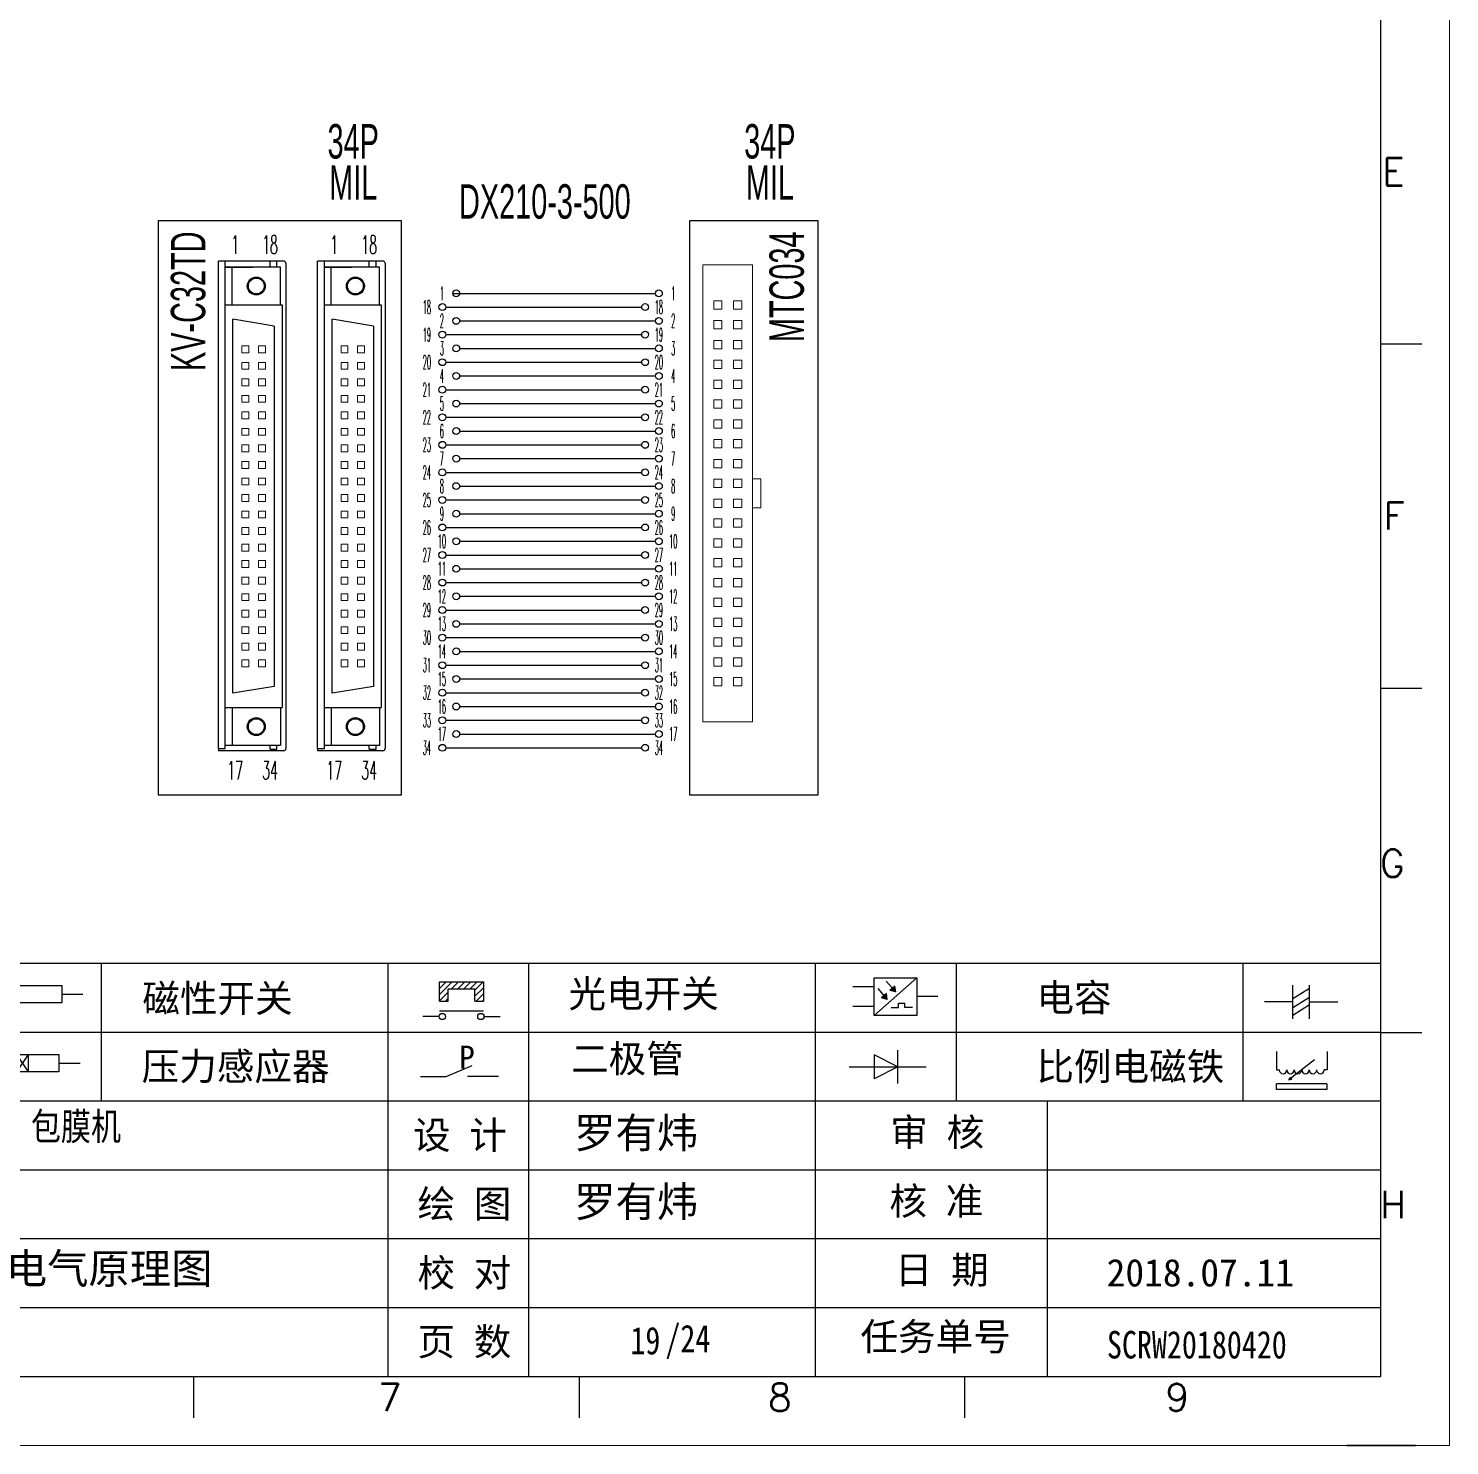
# Model space of a CAD drawing. Extents: x 49673 to 52330, y -5620 to -4375.
# Drawn here: x 50541.2 to 50644.4, y -5366.4 to -5263.5 of the extents above; entities that cross this region are included whole.
import ezdxf
from ezdxf.enums import TextEntityAlignment as Align

# ---------------------------------------------------------------- set-up
doc = ezdxf.new("R2010")
doc.units = 0
doc.header["$MEASUREMENT"] = 0
doc.layers.add('AE_BOR', color=1, linetype='Continuous')
doc.layers.add('Z_OM_GAIKEI', color=7, linetype='Continuous')
doc.layers.add('Dimension', color=3, linetype='Continuous', lineweight=13)
doc.styles.get("Standard").update_dxf_attribs({"font": 'txt.shx'})
doc.styles.add('WD', font='simplex.shx', dxfattribs={"bigfont": 'gbcbig.shx'})
doc.styles.add('样式 8', font='arial.ttf')
doc.styles.add('楷体', font='STFANGSO.TTF', dxfattribs={"width": 0.8})
doc.styles.add('汉字', font='')
doc.styles.get('汉字').set_extended_font_data('新宋体')

# ---------------------------------------------------------------- blocks, each defined once
blk = doc.blocks.new('磁性开关')
at = {"linetype": 'ByBlock'}
h = blk.add_hatch(dxfattribs=at)
h.set_pattern_fill('ANSI31', color=256, scale=0.1, style=0)
h.set_pattern_definition([(45, (0, 0), (-0.224506403, 0.224506403), [])])
h.paths.add_polyline_path([(-1910.88, -776.69), (-1910.88, -775.29), (-1907.69, -775.29), (-1907.69, -776.69), (-1908.31, -776.69), (-1908.31, -775.79), (-1910.25, -775.79), (-1910.25, -776.69)])
for p, q in [((-1910.88, -776.69), (-1910.88, -775.29)), ((-1910.88, -775.29), (-1907.69, -775.29)), ((-1910.25, -776.69), (-1910.25, -775.79)), ((-1910.25, -775.79), (-1908.31, -775.79)), ((-1908.31, -776.69), (-1908.31, -775.79)), ((-1907.69, -775.29), (-1907.69, -776.69)), ((-1910.88, -776.69), (-1910.25, -776.69)), ((-1908.31, -776.69), (-1907.69, -776.69)), ((-1910.91, -777.81), (-1912.09, -777.81)), ((-1910.88, -777.39), (-1907.69, -777.39)), ((-1907.66, -777.81), (-1906.48, -777.81))]:
    blk.add_line(p, q, dxfattribs=at)
for centre in [(-1910.68, -777.81), (-1907.88, -777.81)]:
    blk.add_circle(centre, 0.225, dxfattribs=at)
blk = doc.blocks.new('光电开关')
at = {"linetype": 'ByBlock'}
h = blk.add_hatch(dxfattribs=at)
h.set_pattern_fill('ANSI31', color=256, scale=0.01, style=0)
h.set_pattern_definition([(45, (0.172267, 0), (-0.0224506403, 0.0224506403), [])])
h.paths.add_polyline_path([(-1882.44, -776.34), (-1882.5, -775.91), (-1882.68, -776.07)])
h.paths.add_polyline_path([(-1882.86, -776.23), (-1882.44, -776.34), (-1882.68, -776.07)])
h.paths.add_polyline_path([(-1883.05, -776.88), (-1883.11, -776.45), (-1883.29, -776.61)])
h.paths.add_polyline_path([(-1883.47, -776.77), (-1883.05, -776.88), (-1883.29, -776.61)])
for p, q in [((-1884.01, -775.96), (-1885.56, -775.96)), ((-1880.91, -775.3), (-1884.01, -778.05)), ((-1883.75, -776.09), (-1883.05, -776.88)), ((-1883.14, -775.55), (-1882.44, -776.34)), ((-1882.5, -775.91), (-1882.86, -776.23)), ((-1882.44, -776.34), (-1882.5, -775.91)), ((-1883.11, -776.45), (-1883.47, -776.77)), ((-1883.05, -776.88), (-1883.47, -776.77)), ((-1883.05, -776.88), (-1883.11, -776.45)), ((-1882.44, -776.34), (-1882.86, -776.23)), ((-1882.23, -777.47), (-1882.23, -777.14)), ((-1882.23, -777.14), (-1881.78, -777.14)), ((-1881.78, -777.47), (-1881.78, -777.14)), ((-1879.37, -776.67), (-1880.91, -776.67)), ((-1884.01, -777.39), (-1885.56, -777.39)), ((-1882.78, -777.47), (-1882.23, -777.47)), ((-1881.23, -777.47), (-1881.78, -777.47))]:
    blk.add_line(p, q, dxfattribs=at)
blk.add_lwpolyline([(-1884.01, -775.3), (-1880.91, -775.3), (-1880.91, -778.05), (-1884.01, -778.05)], close=True, dxfattribs=at)
blk = doc.blocks.new('电磁阀线圈')
at = {"linetype": 'ByBlock'}
for p, q in [((-1854.61, -796.54), (-1856.17, -796.54)), ((-1854.61, -795.92), (-1853.75, -797.16)), ((-1853.75, -795.92), (-1854.61, -797.16)), ((-1853.75, -795.92), (-1853.75, -797.16)), ((-1851.53, -796.54), (-1849.97, -796.54))]:
    blk.add_line(p, q, dxfattribs=at)
blk.add_lwpolyline([(-1854.61, -795.92), (-1851.53, -795.92), (-1851.53, -797.16), (-1854.61, -797.16)], close=True, dxfattribs=at)
blk = doc.blocks.new('压力感应器')
at = {"linetype": 'ByBlock'}
for p, q in [((-1815.59, -777.73), (-1813.71, -776.93)), ((-1817.44, -777.73), (-1815.59, -777.73)), ((-1811.78, -777.73), (-1814.05, -777.73))]:
    blk.add_line(p, q, dxfattribs=at)
at = {"linetype": 'ByBlock', "insert": (-1814.65, -775.48), "char_height": 1.68, "width": 1.2242, "attachment_point": 1}
blk.add_mtext('{\\fNSimSun|b0|i0|c134|p49;P}', dxfattribs=at)
blk = doc.blocks.new('二极管')
at = {"linetype": 'ByBlock'}
for p, q in [((-1783.97, -776.77), (-1785.69, -775.9)), ((-1785.69, -775.9), (-1785.69, -777.65)), ((-1783.97, -777.99), (-1783.97, -775.56)), ((-1787.52, -776.77), (-1781.92, -776.77)), ((-1783.97, -776.77), (-1785.69, -777.65))]:
    blk.add_line(p, q, dxfattribs=at)
blk = doc.blocks.new('电容')
at = {"linetype": 'ByBlock'}
for p, q in [((-1756.08, -782.99), (-1756.08, -780.56)), ((-1754.86, -780.79), (-1756.08, -781.55)), ((-1754.86, -782.99), (-1754.86, -780.56)), ((-1756.08, -781.77), (-1758.13, -781.77)), ((-1754.86, -781.44), (-1756.08, -782.2)), ((-1754.86, -781.99), (-1756.08, -782.75)), ((-1754.86, -781.77), (-1752.81, -781.77))]:
    blk.add_line(p, q, dxfattribs=at)
blk = doc.blocks.new('比例电磁阀')
at = {"linetype": 'ByBlock'}
for p, q in [((-1757.26, -775.38), (-1757.26, -776.71)), ((-1754.5, -775.98), (-1756.35, -777.44)), ((-1753.58, -775.38), (-1753.58, -776.71)), ((-1757.26, -776.71), (-1757.05, -776.71)), ((-1753.58, -776.71), (-1753.8, -776.71)), ((-1753.6, -777.73), (-1757.25, -777.73)), ((-1757.25, -778.13), (-1757.25, -777.73)), ((-1753.6, -778.13), (-1757.25, -778.13)), ((-1756.35, -777.44), (-1756.25, -777.25)), ((-1756.35, -777.44), (-1756.15, -777.38)), ((-1756.15, -777.38), (-1756.25, -777.25)), ((-1753.6, -777.73), (-1753.6, -778.13))]:
    blk.add_line(p, q, dxfattribs=at)
for centre in [(-1756.78, -776.71), (-1756.24, -776.71), (-1755.7, -776.71), (-1755.15, -776.71), (-1754.61, -776.71), (-1754.07, -776.71)]:
    blk.add_arc(centre, 0.271, 180, 0, dxfattribs=at)
blk = doc.blocks.new('电阻')
at = {"linetype": 'ByBlock'}
for p, q in [((-3.09, 0), (-1.57, 0)), ((1.57, 0), (3.09, 0))]:
    blk.add_line(p, q, dxfattribs=at)
blk.add_lwpolyline([(-1.57, 0.63), (1.57, 0.63), (1.57, -0.63), (-1.57, -0.63)], close=True, dxfattribs=at)
blk = doc.blocks.new('电控横A4')
for p, q in [((292, -205), (292, -5)), ((10.03, -205), (289.53, -205)), ((190.75, -205), (259.54, -205))]:
    blk.add_line(p, q)
at = {"linetype": 'ByBlock'}
for p, q in [((292, -175), (5, -175)), ((292, -180), (5, -180)), ((292, -185), (5, -185)), ((292, -190), (5, -190)), ((292, -195), (5, -195)), ((292, -200), (168.03, -200))]:
    blk.add_line(p, q, dxfattribs=at)
at = {"color": 0, "lineweight": -2}
for p, q in [((199.08, -175), (199.08, -185)), ((219.89, -175), (219.89, -185)), ((230.12, -175), (230.12, -185)), ((250.93, -175), (250.93, -185)), ((261.17, -175), (261.17, -185)), ((281.98, -175), (281.98, -185)), ((219.89, -185), (219.89, -205)), ((230.12, -185), (230.12, -205)), ((250.93, -185), (250.93, -205)), ((267.79, -185), (267.79, -205))]:
    blk.add_line(p, q, dxfattribs=at)
at = {"color": 0, "ltscale": 2}
for p, q in [((292, -205), (292, -183.55)), ((259.54, -205), (289.53, -205)), ((259.54, -205), (292, -205))]:
    blk.add_line(p, q, dxfattribs=at)
at = {"layer": 'AE_BOR', "color": 1, "lineweight": 15}
for p, q in [((297, 0), (297, -210)), ((297, -210), (0, -210))]:
    blk.add_line(p, q, dxfattribs=at)
at = {"layer": 'AE_BOR'}
for p, q in [((292, -130), (295, -130)), ((292, -155), (295, -155)), ((292, -180), (295, -180)), ((205.78, -205), (205.78, -208)), ((233.78, -205), (233.78, -208)), ((261.78, -205), (261.78, -208))]:
    blk.add_line(p, q, dxfattribs=at)
at = {"layer": 'AE_BOR', "lineweight": 30}
blk.add_line((294.53, -210), (289.53, -210), dxfattribs=at)
at = {"linetype": 'ByBlock'}
for name, p in [('磁性开关', (2134.53, 598.96)), ('光电开关', (2139.22, 599.27)), ('电容', (2041.69, 603.98)), ('电磁阀线圈', (2047.53, 614.3)), ('压力感应器', (2039.72, 594.52)), ('二极管', (2040.91, 594.27)), ('比例电磁阀', (2041.69, 593.98))]:
    blk.add_blockref(name, p, dxfattribs=at)
blk.add_blockref('电阻', (194.66, -177.22))
at = {"char_height": 2, "attachment_point": 1, "style": '汉字'}
for s, insert in [('{\\fKaiTi_GB2312|b0|i0|c134|p49;磁性开关}', (202.07, -176.53)), ('{\\fKaiTi_GB2312|b0|i0|c134|p49;光电开关}', (233.02, -176.19)), ('{\\fKaiTi_GB2312|b0|i0|c134|p49;电容}', (267, -176.48)), ('{\\fKaiTi_GB2312|b0|i0|c134|p49;二极管}', (233.2, -180.91)), ('{\\fKaiTi_GB2312|b0|i0|c134|p49;压力感应器}', (202.02, -181.47)), ('{\\fKaiTi_GB2312|b0|i0|c134|p49;比例电磁铁}', (267, -181.48)), ('{\\fKaiTi_GB2312|b0|i0|c134|p0;设 计}', (221.72, -186.46)), ('{\\fKaiTi_GB2312|b0|i0|c134|p0;审 核}', (256.39, -186.25)), ('{\\fKaiTi_GB2312|b0|i0|c134|p0;绘 图}', (222.05, -191.46)), ('{\\fKaiTi_GB2312|b0|i0|c134|p0;核 准}', (256.32, -191.25)), ('{\\fKaiTi_GB2312|b0|i0|c134|p0;日 期}', (256.72, -196.25)), ('{\\fKaiTi_GB2312|b0|i0|c134|p0;校 对}', (222.05, -196.46)), ('{\\fKaiTi_GB2312|b0|i0|c134|p0;页 数}', (222.05, -201.46)), ('{\\fKaiTi_GB2312|b0|i0|c134|p0;任务单号}', (254.22, -201.1))]:
    blk.add_mtext(s, dxfattribs=dict(at, insert=insert))
at = {"color": 0, "lineweight": 0, "char_height": 2, "attachment_point": 1, "style": '楷体'}
for s, insert, width in [('包膜机', (193.97, -185.83), 9.1252), ('/24', (240.05, -201.23), 5.6327), ('SCRW20180420', (272.12, -201.68), 9.8608)]:
    blk.add_mtext(s, dxfattribs=dict(at, insert=insert, width=width))
at = {"attachment_point": 1}
for s, insert, char_height, width in [('{\\fKaiTi_GB2312|b0|i0|c134|p49;罗有炜}', (233.43, -186.2), 2.2, 15.3175), ('{\\fKaiTi_GB2312|b0|i0|c134|p49;罗有炜}', (233.43, -191.2), 2.2, 15.3175), ('{\\fKaiTi_GB2312|b0|i0|c134|p49;电气原理图}', (192.15, -196.05), 2.2, 25.88), ('{\\fKaiTi_GB2312|b0|i0|c134|p49;2018.07.11}', (272.1, -196.45), 2, 60.2542)]:
    blk.add_mtext(s, dxfattribs=dict(at, insert=insert, char_height=char_height, width=width))
at = {"layer": 'AE_BOR', "style": 'WD'}
for s, p in [('E', (293.74, -117.5)), ('F', (293.74, -142.5)), ('F', (293.74, -142.5)), ('G', (293.74, -167.72)), ('H', (293.84, -192.5))]:
    blk.add_text(s, height=2, dxfattribs=at).set_placement(p, align=Align.MIDDLE_RIGHT)
for s, p in [('7', (220.04, -207.5)), ('8', (248.37, -207.5)), ('9', (277.23, -207.5))]:
    blk.add_text(s, height=2, dxfattribs=at).set_placement(p, align=Align.CENTER)

msp = doc.modelspace()

# ---------------------------------------------------------------- linework, layer by layer
for p, q in [((50559.78, -5280.44), (50555.03, -5280.44)), ((50566.98, -5280.44), (50562.23, -5280.44)), ((50572.05, -5282.78), (50586.77, -5282.78)), ((50571.55, -5283.78), (50585.77, -5283.78)), ((50572.55, -5284.78), (50586.77, -5284.78)), ((50571.55, -5285.78), (50585.77, -5285.78)), ((50572.55, -5286.78), (50586.77, -5286.78)), ((50571.55, -5287.78), (50585.77, -5287.78)), ((50572.55, -5288.78), (50586.77, -5288.78)), ((50571.55, -5289.78), (50585.77, -5289.78)), ((50572.55, -5290.78), (50586.77, -5290.78)), ((50571.55, -5291.78), (50585.77, -5291.78)), ((50572.55, -5292.78), (50586.77, -5292.78)), ((50571.55, -5293.78), (50585.77, -5293.78)), ((50572.55, -5294.78), (50586.77, -5294.78)), ((50571.55, -5295.78), (50585.77, -5295.78)), ((50572.55, -5296.78), (50586.77, -5296.78)), ((50571.55, -5297.78), (50585.77, -5297.78)), ((50571.55, -5299.78), (50585.77, -5299.78)), ((50572.55, -5298.78), (50586.77, -5298.78)), ((50572.55, -5300.78), (50586.77, -5300.78)), ((50571.55, -5301.78), (50585.77, -5301.78)), ((50572.55, -5302.78), (50586.77, -5302.78)), ((50571.55, -5303.78), (50585.77, -5303.78)), ((50572.55, -5304.78), (50586.77, -5304.78)), ((50571.55, -5305.78), (50585.77, -5305.78)), ((50572.55, -5306.78), (50586.77, -5306.78)), ((50571.55, -5307.78), (50585.77, -5307.78)), ((50572.55, -5308.78), (50586.77, -5308.78)), ((50571.55, -5309.78), (50585.77, -5309.78)), ((50572.55, -5310.78), (50586.77, -5310.78)), ((50571.55, -5311.78), (50585.77, -5311.78)), ((50572.55, -5312.78), (50586.77, -5312.78)), ((50571.55, -5313.78), (50585.77, -5313.78)), ((50572.55, -5314.78), (50586.77, -5314.78)), ((50555.03, -5315.84), (50555.03, -5315.99)), ((50559.78, -5315.99), (50555.03, -5315.99)), ((50562.23, -5315.84), (50562.23, -5315.99)), ((50566.98, -5315.99), (50562.23, -5315.99)), ((50571.55, -5315.78), (50585.77, -5315.78))]:
    msp.add_line(p, q)
for points in [[(50568.31, -5319.23), (50550.67, -5319.23), (50550.67, -5277.49), (50568.31, -5277.49)], [(50598.56, -5319.23), (50589.26, -5319.23), (50589.26, -5277.49), (50598.56, -5277.49)]]:
    msp.add_lwpolyline(points, close=True)
at = {"lineweight": 0}
for points in [[(50590.22, -5313.89), (50590.22, -5280.71), (50593.82, -5280.71), (50593.82, -5313.89)], [(50591.6, -5283.92), (50591, -5283.92), (50591, -5283.32), (50591.6, -5283.32)], [(50593.04, -5283.92), (50592.44, -5283.92), (50592.44, -5283.32), (50593.04, -5283.32)], [(50591.6, -5285.36), (50591, -5285.36), (50591, -5284.76), (50591.6, -5284.76)], [(50593.04, -5285.36), (50592.44, -5285.36), (50592.44, -5284.76), (50593.04, -5284.76)], [(50591.6, -5286.8), (50591, -5286.8), (50591, -5286.2), (50591.6, -5286.2)], [(50593.04, -5286.8), (50592.44, -5286.8), (50592.44, -5286.2), (50593.04, -5286.2)], [(50556.74, -5286.59), (50557.24, -5286.59), (50557.24, -5287.09), (50556.74, -5287.09)], [(50557.94, -5286.59), (50558.44, -5286.59), (50558.44, -5287.09), (50557.94, -5287.09)], [(50563.94, -5286.59), (50564.44, -5286.59), (50564.44, -5287.09), (50563.94, -5287.09)], [(50565.14, -5286.59), (50565.64, -5286.59), (50565.64, -5287.09), (50565.14, -5287.09)], [(50556.74, -5287.79), (50557.24, -5287.79), (50557.24, -5288.29), (50556.74, -5288.29)], [(50557.94, -5287.79), (50558.44, -5287.79), (50558.44, -5288.29), (50557.94, -5288.29)], [(50563.94, -5287.79), (50564.44, -5287.79), (50564.44, -5288.29), (50563.94, -5288.29)], [(50565.14, -5287.79), (50565.64, -5287.79), (50565.64, -5288.29), (50565.14, -5288.29)], [(50591.6, -5288.24), (50591, -5288.24), (50591, -5287.64), (50591.6, -5287.64)], [(50593.04, -5288.24), (50592.44, -5288.24), (50592.44, -5287.64), (50593.04, -5287.64)], [(50556.74, -5288.99), (50557.24, -5288.99), (50557.24, -5289.49), (50556.74, -5289.49)], [(50557.94, -5288.99), (50558.44, -5288.99), (50558.44, -5289.49), (50557.94, -5289.49)], [(50563.94, -5288.99), (50564.44, -5288.99), (50564.44, -5289.49), (50563.94, -5289.49)], [(50565.14, -5288.99), (50565.64, -5288.99), (50565.64, -5289.49), (50565.14, -5289.49)], [(50591.6, -5289.68), (50591, -5289.68), (50591, -5289.08), (50591.6, -5289.08)], [(50593.04, -5289.68), (50592.44, -5289.68), (50592.44, -5289.08), (50593.04, -5289.08)], [(50556.74, -5290.19), (50557.24, -5290.19), (50557.24, -5290.69), (50556.74, -5290.69)], [(50557.94, -5290.19), (50558.44, -5290.19), (50558.44, -5290.69), (50557.94, -5290.69)], [(50563.94, -5290.19), (50564.44, -5290.19), (50564.44, -5290.69), (50563.94, -5290.69)], [(50565.14, -5290.19), (50565.64, -5290.19), (50565.64, -5290.69), (50565.14, -5290.69)], [(50556.74, -5291.39), (50557.24, -5291.39), (50557.24, -5291.89), (50556.74, -5291.89)], [(50557.94, -5291.39), (50558.44, -5291.39), (50558.44, -5291.89), (50557.94, -5291.89)], [(50563.94, -5291.39), (50564.44, -5291.39), (50564.44, -5291.89), (50563.94, -5291.89)], [(50565.14, -5291.39), (50565.64, -5291.39), (50565.64, -5291.89), (50565.14, -5291.89)], [(50591.6, -5291.12), (50591, -5291.12), (50591, -5290.52), (50591.6, -5290.52)], [(50593.04, -5291.12), (50592.44, -5291.12), (50592.44, -5290.52), (50593.04, -5290.52)], [(50591.6, -5292.56), (50591, -5292.56), (50591, -5291.96), (50591.6, -5291.96)], [(50593.04, -5292.56), (50592.44, -5292.56), (50592.44, -5291.96), (50593.04, -5291.96)], [(50556.74, -5292.59), (50557.24, -5292.59), (50557.24, -5293.09), (50556.74, -5293.09)], [(50557.94, -5292.59), (50558.44, -5292.59), (50558.44, -5293.09), (50557.94, -5293.09)], [(50563.94, -5292.59), (50564.44, -5292.59), (50564.44, -5293.09), (50563.94, -5293.09)], [(50565.14, -5292.59), (50565.64, -5292.59), (50565.64, -5293.09), (50565.14, -5293.09)], [(50591.6, -5294), (50591, -5294), (50591, -5293.4), (50591.6, -5293.4)], [(50593.04, -5294), (50592.44, -5294), (50592.44, -5293.4), (50593.04, -5293.4)], [(50556.74, -5293.79), (50557.24, -5293.79), (50557.24, -5294.29), (50556.74, -5294.29)], [(50557.94, -5293.79), (50558.44, -5293.79), (50558.44, -5294.29), (50557.94, -5294.29)], [(50563.94, -5293.79), (50564.44, -5293.79), (50564.44, -5294.29), (50563.94, -5294.29)], [(50565.14, -5293.79), (50565.64, -5293.79), (50565.64, -5294.29), (50565.14, -5294.29)], [(50556.74, -5294.99), (50557.24, -5294.99), (50557.24, -5295.49), (50556.74, -5295.49)], [(50557.94, -5294.99), (50558.44, -5294.99), (50558.44, -5295.49), (50557.94, -5295.49)], [(50563.94, -5294.99), (50564.44, -5294.99), (50564.44, -5295.49), (50563.94, -5295.49)], [(50565.14, -5294.99), (50565.64, -5294.99), (50565.64, -5295.49), (50565.14, -5295.49)], [(50591.6, -5295.44), (50591, -5295.44), (50591, -5294.84), (50591.6, -5294.84)], [(50593.04, -5295.44), (50592.44, -5295.44), (50592.44, -5294.84), (50593.04, -5294.84)], [(50556.74, -5296.19), (50557.24, -5296.19), (50557.24, -5296.69), (50556.74, -5296.69)], [(50557.94, -5296.19), (50558.44, -5296.19), (50558.44, -5296.69), (50557.94, -5296.69)], [(50563.94, -5296.19), (50564.44, -5296.19), (50564.44, -5296.69), (50563.94, -5296.69)], [(50565.14, -5296.19), (50565.64, -5296.19), (50565.64, -5296.69), (50565.14, -5296.69)], [(50591.6, -5296.88), (50591, -5296.88), (50591, -5296.28), (50591.6, -5296.28)], [(50593.04, -5296.88), (50592.44, -5296.88), (50592.44, -5296.28), (50593.04, -5296.28)], [(50594.42, -5298.35), (50593.82, -5298.35), (50593.82, -5296.25), (50594.42, -5296.25)], [(50556.74, -5297.39), (50557.24, -5297.39), (50557.24, -5297.89), (50556.74, -5297.89)], [(50557.94, -5297.39), (50558.44, -5297.39), (50558.44, -5297.89), (50557.94, -5297.89)], [(50563.94, -5297.39), (50564.44, -5297.39), (50564.44, -5297.89), (50563.94, -5297.89)], [(50565.14, -5297.39), (50565.64, -5297.39), (50565.64, -5297.89), (50565.14, -5297.89)], [(50591.6, -5298.32), (50591, -5298.32), (50591, -5297.72), (50591.6, -5297.72)], [(50593.04, -5298.32), (50592.44, -5298.32), (50592.44, -5297.72), (50593.04, -5297.72)], [(50556.74, -5298.59), (50557.24, -5298.59), (50557.24, -5299.09), (50556.74, -5299.09)], [(50557.94, -5298.59), (50558.44, -5298.59), (50558.44, -5299.09), (50557.94, -5299.09)], [(50563.94, -5298.59), (50564.44, -5298.59), (50564.44, -5299.09), (50563.94, -5299.09)], [(50565.14, -5298.59), (50565.64, -5298.59), (50565.64, -5299.09), (50565.14, -5299.09)], [(50591.6, -5299.76), (50591, -5299.76), (50591, -5299.16), (50591.6, -5299.16)], [(50593.04, -5299.76), (50592.44, -5299.76), (50592.44, -5299.16), (50593.04, -5299.16)], [(50556.74, -5299.79), (50557.24, -5299.79), (50557.24, -5300.29), (50556.74, -5300.29)], [(50557.94, -5299.79), (50558.44, -5299.79), (50558.44, -5300.29), (50557.94, -5300.29)], [(50563.94, -5299.79), (50564.44, -5299.79), (50564.44, -5300.29), (50563.94, -5300.29)], [(50565.14, -5299.79), (50565.64, -5299.79), (50565.64, -5300.29), (50565.14, -5300.29)], [(50591.6, -5301.2), (50591, -5301.2), (50591, -5300.6), (50591.6, -5300.6)], [(50593.04, -5301.2), (50592.44, -5301.2), (50592.44, -5300.6), (50593.04, -5300.6)], [(50556.74, -5300.99), (50557.24, -5300.99), (50557.24, -5301.49), (50556.74, -5301.49)], [(50557.94, -5300.99), (50558.44, -5300.99), (50558.44, -5301.49), (50557.94, -5301.49)], [(50563.94, -5300.99), (50564.44, -5300.99), (50564.44, -5301.49), (50563.94, -5301.49)], [(50565.14, -5300.99), (50565.64, -5300.99), (50565.64, -5301.49), (50565.14, -5301.49)], [(50556.74, -5302.19), (50557.24, -5302.19), (50557.24, -5302.69), (50556.74, -5302.69)], [(50557.94, -5302.19), (50558.44, -5302.19), (50558.44, -5302.69), (50557.94, -5302.69)], [(50563.94, -5302.19), (50564.44, -5302.19), (50564.44, -5302.69), (50563.94, -5302.69)], [(50565.14, -5302.19), (50565.64, -5302.19), (50565.64, -5302.69), (50565.14, -5302.69)], [(50591.6, -5302.64), (50591, -5302.64), (50591, -5302.04), (50591.6, -5302.04)], [(50593.04, -5302.64), (50592.44, -5302.64), (50592.44, -5302.04), (50593.04, -5302.04)], [(50556.74, -5303.39), (50557.24, -5303.39), (50557.24, -5303.89), (50556.74, -5303.89)], [(50557.94, -5303.39), (50558.44, -5303.39), (50558.44, -5303.89), (50557.94, -5303.89)], [(50563.94, -5303.39), (50564.44, -5303.39), (50564.44, -5303.89), (50563.94, -5303.89)], [(50565.14, -5303.39), (50565.64, -5303.39), (50565.64, -5303.89), (50565.14, -5303.89)], [(50591.6, -5304.08), (50591, -5304.08), (50591, -5303.48), (50591.6, -5303.48)], [(50593.04, -5304.08), (50592.44, -5304.08), (50592.44, -5303.48), (50593.04, -5303.48)], [(50556.74, -5304.59), (50557.24, -5304.59), (50557.24, -5305.09), (50556.74, -5305.09)], [(50557.94, -5304.59), (50558.44, -5304.59), (50558.44, -5305.09), (50557.94, -5305.09)], [(50563.94, -5304.59), (50564.44, -5304.59), (50564.44, -5305.09), (50563.94, -5305.09)], [(50565.14, -5304.59), (50565.64, -5304.59), (50565.64, -5305.09), (50565.14, -5305.09)], [(50591.6, -5305.52), (50591, -5305.52), (50591, -5304.92), (50591.6, -5304.92)], [(50593.04, -5305.52), (50592.44, -5305.52), (50592.44, -5304.92), (50593.04, -5304.92)], [(50556.74, -5305.79), (50557.24, -5305.79), (50557.24, -5306.29), (50556.74, -5306.29)], [(50557.94, -5305.79), (50558.44, -5305.79), (50558.44, -5306.29), (50557.94, -5306.29)], [(50563.94, -5305.79), (50564.44, -5305.79), (50564.44, -5306.29), (50563.94, -5306.29)], [(50565.14, -5305.79), (50565.64, -5305.79), (50565.64, -5306.29), (50565.14, -5306.29)], [(50556.74, -5306.99), (50557.24, -5306.99), (50557.24, -5307.49), (50556.74, -5307.49)], [(50557.94, -5306.99), (50558.44, -5306.99), (50558.44, -5307.49), (50557.94, -5307.49)], [(50563.94, -5306.99), (50564.44, -5306.99), (50564.44, -5307.49), (50563.94, -5307.49)], [(50565.14, -5306.99), (50565.64, -5306.99), (50565.64, -5307.49), (50565.14, -5307.49)], [(50591.6, -5306.96), (50591, -5306.96), (50591, -5306.36), (50591.6, -5306.36)], [(50593.04, -5306.96), (50592.44, -5306.96), (50592.44, -5306.36), (50593.04, -5306.36)], [(50591.6, -5308.4), (50591, -5308.4), (50591, -5307.8), (50591.6, -5307.8)], [(50593.04, -5308.4), (50592.44, -5308.4), (50592.44, -5307.8), (50593.04, -5307.8)], [(50556.74, -5308.19), (50557.24, -5308.19), (50557.24, -5308.69), (50556.74, -5308.69)], [(50557.94, -5308.19), (50558.44, -5308.19), (50558.44, -5308.69), (50557.94, -5308.69)], [(50563.94, -5308.19), (50564.44, -5308.19), (50564.44, -5308.69), (50563.94, -5308.69)], [(50565.14, -5308.19), (50565.64, -5308.19), (50565.64, -5308.69), (50565.14, -5308.69)], [(50556.74, -5309.39), (50557.24, -5309.39), (50557.24, -5309.89), (50556.74, -5309.89)], [(50557.94, -5309.39), (50558.44, -5309.39), (50558.44, -5309.89), (50557.94, -5309.89)], [(50563.94, -5309.39), (50564.44, -5309.39), (50564.44, -5309.89), (50563.94, -5309.89)], [(50565.14, -5309.39), (50565.64, -5309.39), (50565.64, -5309.89), (50565.14, -5309.89)], [(50591.6, -5309.84), (50591, -5309.84), (50591, -5309.24), (50591.6, -5309.24)], [(50593.04, -5309.84), (50592.44, -5309.84), (50592.44, -5309.24), (50593.04, -5309.24)], [(50591.6, -5311.28), (50591, -5311.28), (50591, -5310.68), (50591.6, -5310.68)], [(50593.04, -5311.28), (50592.44, -5311.28), (50592.44, -5310.68), (50593.04, -5310.68)]]:
    msp.add_lwpolyline(points, close=True, dxfattribs=at)
for centre in [(50572.3, -5282.78), (50587.02, -5282.78), (50571.3, -5283.78), (50586.02, -5283.78), (50572.3, -5284.78), (50587.02, -5284.78), (50571.3, -5285.78), (50586.02, -5285.78), (50572.3, -5286.78), (50587.02, -5286.78), (50571.3, -5287.78), (50586.02, -5287.78), (50572.3, -5288.78), (50587.02, -5288.78), (50571.3, -5289.78), (50586.02, -5289.78), (50571.3, -5291.78), (50572.3, -5290.78), (50586.02, -5291.78), (50587.02, -5290.78), (50572.3, -5292.78), (50587.02, -5292.78), (50571.3, -5293.78), (50586.02, -5293.78), (50572.3, -5294.78), (50587.02, -5294.78), (50571.3, -5295.78), (50586.02, -5295.78), (50572.3, -5296.78), (50587.02, -5296.78), (50571.3, -5297.78), (50586.02, -5297.78), (50572.3, -5298.78), (50587.02, -5298.78), (50571.3, -5299.78), (50586.02, -5299.78), (50572.3, -5300.78), (50587.02, -5300.78), (50571.3, -5301.78), (50586.02, -5301.78), (50572.3, -5302.78), (50587.02, -5302.78), (50571.3, -5303.78), (50586.02, -5303.78), (50572.3, -5304.78), (50587.02, -5304.78), (50571.3, -5305.78), (50586.02, -5305.78), (50572.3, -5306.78), (50587.02, -5306.78), (50571.3, -5307.78), (50586.02, -5307.78), (50572.3, -5308.78), (50587.02, -5308.78), (50571.3, -5309.78), (50586.02, -5309.78), (50572.3, -5310.78), (50587.02, -5310.78), (50571.3, -5311.78), (50586.02, -5311.78), (50572.3, -5312.78), (50587.02, -5312.78), (50571.3, -5313.78), (50586.02, -5313.78), (50572.3, -5314.78), (50587.02, -5314.78), (50571.3, -5315.78), (50586.02, -5315.78)]:
    msp.add_circle(centre, 0.25)
msp.add_arc((50571.3, -5287.78), 0.25, 89.0696, 90.9304)
at = {"layer": 'Z_OM_GAIKEI'}
for p, q in [((50555.03, -5315.84), (50555.03, -5280.44)), ((50555.53, -5315.84), (50555.53, -5280.44)), ((50555.53, -5315.61), (50555.53, -5280.87)), ((50555.53, -5280.87), (50557.53, -5280.87)), ((50559.53, -5280.87), (50555.53, -5280.87)), ((50556.03, -5283.62), (50556.03, -5280.87)), ((50558.78, -5280.87), (50558.78, -5280.44)), ((50559.28, -5280.87), (50559.28, -5280.44)), ((50559.53, -5283.62), (50559.53, -5280.87)), ((50559.93, -5280.59), (50559.93, -5315.84)), ((50562.23, -5315.84), (50562.23, -5280.44)), ((50562.73, -5315.84), (50562.73, -5280.44)), ((50562.73, -5315.61), (50562.73, -5280.87)), ((50562.73, -5280.87), (50564.73, -5280.87)), ((50566.73, -5280.87), (50562.73, -5280.87)), ((50563.23, -5283.62), (50563.23, -5280.87)), ((50565.98, -5280.87), (50565.98, -5280.44)), ((50566.48, -5280.87), (50566.48, -5280.44)), ((50566.73, -5283.62), (50566.73, -5280.87)), ((50567.13, -5280.59), (50567.13, -5315.84)), ((50555.53, -5283.62), (50559.66, -5283.62)), ((50555.53, -5283.62), (50559.66, -5283.62)), ((50559.66, -5283.62), (50559.66, -5312.86)), ((50562.73, -5283.62), (50566.85, -5283.62)), ((50562.73, -5283.62), (50566.85, -5283.62)), ((50566.85, -5283.62), (50566.85, -5312.86)), ((50559.09, -5285.16), (50556.09, -5284.66)), ((50556.09, -5311.82), (50556.09, -5284.66)), ((50559.09, -5285.16), (50559.09, -5311.32)), ((50566.29, -5285.16), (50563.29, -5284.66)), ((50563.29, -5311.82), (50563.29, -5284.66)), ((50566.29, -5285.16), (50566.29, -5311.32)), ((50559.09, -5311.32), (50556.09, -5311.82)), ((50566.29, -5311.32), (50563.29, -5311.82)), ((50555.53, -5312.86), (50559.66, -5312.86)), ((50556.03, -5312.86), (50556.03, -5315.61)), ((50559.53, -5312.86), (50559.53, -5315.61)), ((50562.73, -5312.86), (50566.85, -5312.86)), ((50563.23, -5312.86), (50563.23, -5315.61)), ((50566.73, -5312.86), (50566.73, -5315.61)), ((50555.03, -5315.84), (50555.53, -5315.84)), ((50559.53, -5315.61), (50555.53, -5315.61)), ((50558.78, -5315.89), (50558.78, -5315.61)), ((50558.78, -5315.89), (50559.28, -5315.89)), ((50559.28, -5315.89), (50559.28, -5315.61)), ((50562.23, -5315.84), (50562.73, -5315.84)), ((50566.73, -5315.61), (50562.73, -5315.61)), ((50565.98, -5315.89), (50565.98, -5315.61)), ((50565.98, -5315.89), (50566.48, -5315.89)), ((50566.48, -5315.89), (50566.48, -5315.61))]:
    msp.add_line(p, q, dxfattribs=at)
for centre, radius in [((50557.78, -5282.25), 0.65), ((50557.78, -5282.25), 0.575), ((50564.98, -5282.25), 0.65), ((50564.98, -5282.25), 0.575), ((50557.78, -5314.24), 0.65), ((50557.78, -5314.24), 0.575), ((50564.98, -5314.24), 0.65), ((50564.98, -5314.24), 0.575)]:
    msp.add_circle(centre, radius, dxfattribs=at)
for centre, start, end in [((50559.78, -5280.59), 0, 90), ((50566.98, -5280.59), 0, 90), ((50559.78, -5315.84), 270, 0), ((50566.98, -5315.84), 270, 0)]:
    msp.add_arc(centre, 0.15, start, end, dxfattribs=at)

# ---------------------------------------------------------------- block references
msp.add_blockref('电控横A4', (50347.44, -5156.44))

# ---------------------------------------------------------------- texts
at = {"lineweight": 0, "style": 'WD'}
for s, height, width, p in [('1', 1.33, 0.5, (50556.24, -5279.24)), ('18', 1.333, 0.5, (50558.78, -5279.24)), ('1', 1.33, 0.5, (50563.44, -5279.24)), ('18', 1.333, 0.5, (50565.98, -5279.24)), ('1', 1, 0.3, (50571.26, -5282.78)), ('1', 1, 0.3, (50588.06, -5282.78)), ('18', 1, 0.3, (50570.17, -5283.78)), ('2', 1, 0.3, (50571.26, -5284.78)), ('18', 1, 0.3, (50587.02, -5283.78)), ('2', 1, 0.3, (50588.06, -5284.78)), ('19', 1, 0.3, (50570.17, -5285.78)), ('19', 1, 0.3, (50587.02, -5285.78)), ('3', 1, 0.3, (50571.26, -5286.78)), ('3', 1, 0.3, (50588.06, -5286.78)), ('20', 1, 0.3, (50570.17, -5287.78)), ('20', 1, 0.3, (50587.02, -5287.78)), ('4', 1, 0.3, (50571.26, -5288.78)), ('4', 1, 0.3, (50588.06, -5288.78)), ('21', 1, 0.3, (50570.17, -5289.78)), ('21', 1, 0.3, (50587.02, -5289.78)), ('5', 1, 0.3, (50571.26, -5290.78)), ('5', 1, 0.3, (50588.06, -5290.78)), ('22', 1, 0.3, (50570.17, -5291.78)), ('22', 1, 0.3, (50587.02, -5291.78)), ('6', 1, 0.3, (50571.26, -5292.78)), ('6', 1, 0.3, (50588.06, -5292.78)), ('23', 1, 0.3, (50570.17, -5293.78)), ('23', 1, 0.3, (50587.02, -5293.78)), ('7', 1, 0.3, (50571.26, -5294.78)), ('7', 1, 0.3, (50588.06, -5294.78)), ('24', 1, 0.3, (50570.17, -5295.78)), ('24', 1, 0.3, (50587.02, -5295.78)), ('8', 1, 0.3, (50571.26, -5296.78)), ('8', 1, 0.3, (50588.06, -5296.78)), ('25', 1, 0.3, (50570.17, -5297.78)), ('25', 1, 0.3, (50587.02, -5297.78)), ('9', 1, 0.3, (50571.26, -5298.78)), ('9', 1, 0.3, (50588.06, -5298.78)), ('26', 1, 0.3, (50570.17, -5299.78)), ('26', 1, 0.3, (50587.02, -5299.78)), ('10', 1, 0.3, (50571.26, -5300.78)), ('10', 1, 0.3, (50588.06, -5300.78)), ('27', 1, 0.3, (50570.17, -5301.78)), ('27', 1, 0.3, (50587.02, -5301.78)), ('11', 1, 0.3, (50571.26, -5302.78)), ('11', 1, 0.3, (50588.06, -5302.78)), ('28', 1, 0.3, (50570.17, -5303.78)), ('28', 1, 0.3, (50587.02, -5303.78)), ('12', 1, 0.3, (50571.26, -5304.78)), ('12', 1, 0.3, (50588.06, -5304.78)), ('29', 1, 0.3, (50570.17, -5305.78)), ('29', 1, 0.3, (50587.02, -5305.78)), ('13', 1, 0.3, (50571.26, -5306.78)), ('13', 1, 0.3, (50588.06, -5306.78)), ('30', 1, 0.3, (50570.17, -5307.78)), ('30', 1, 0.3, (50587.02, -5307.78)), ('14', 1, 0.3, (50571.26, -5308.78)), ('14', 1, 0.3, (50588.06, -5308.78)), ('31', 1, 0.3, (50570.17, -5309.78)), ('31', 1, 0.3, (50587.02, -5309.78)), ('15', 1, 0.3, (50571.26, -5310.78)), ('15', 1, 0.3, (50588.06, -5310.78)), ('32', 1, 0.3, (50570.17, -5311.78)), ('32', 1, 0.3, (50587.02, -5311.78)), ('16', 1, 0.3, (50571.26, -5312.78)), ('16', 1, 0.3, (50588.06, -5312.78)), ('33', 1, 0.3, (50570.17, -5313.78)), ('33', 1, 0.3, (50587.02, -5313.78)), ('17', 1, 0.3, (50571.26, -5314.78)), ('17', 1, 0.3, (50588.06, -5314.78)), ('34', 1, 0.3, (50570.17, -5315.78)), ('34', 1, 0.3, (50587.02, -5315.78)), ('17', 1.333, 0.5, (50556.24, -5317.41)), ('34', 1.333, 0.5, (50558.78, -5317.41)), ('17', 1.333, 0.5, (50563.44, -5317.41)), ('34', 1.333, 0.5, (50565.98, -5317.41))]:
    msp.add_text(s, height=height, dxfattribs=dict(at, width=width)).set_placement(p, align=Align.MIDDLE)
at = {"layer": 'Dimension', "lineweight": 0, "style": '样式 8', "width": 0.6}
for s, p in [('34P', (50564.82, -5272.99)), ('34P', (50595.08, -5272.99)), ('MIL', (50564.82, -5275.99)), ('MIL', (50595.08, -5275.99)), ('DX210-3-500', (50578.74, -5277.36))]:
    msp.add_text(s, height=2.5, dxfattribs=at).set_placement(p, align=Align.CENTER)
at = {"layer": 'Dimension', "color": 3, "lineweight": 0, "style": '样式 8', "width": 0.6}
for s, p in [('KV-C32TD', (50554.08, -5278.29)), ('MTC034', (50597.55, -5278.29))]:
    msp.add_text(s, height=2.5, rotation=90, dxfattribs=at).set_placement(p, align=Align.RIGHT)
at = {"layer": 'Dimension', "color": 0, "lineweight": 0, "insert": (50584.95, -5357.82), "char_height": 2, "width": 2.9421, "attachment_point": 1, "style": '楷体'}
msp.add_mtext('19', dxfattribs=at)

doc.saveas('drawing.dxf')
